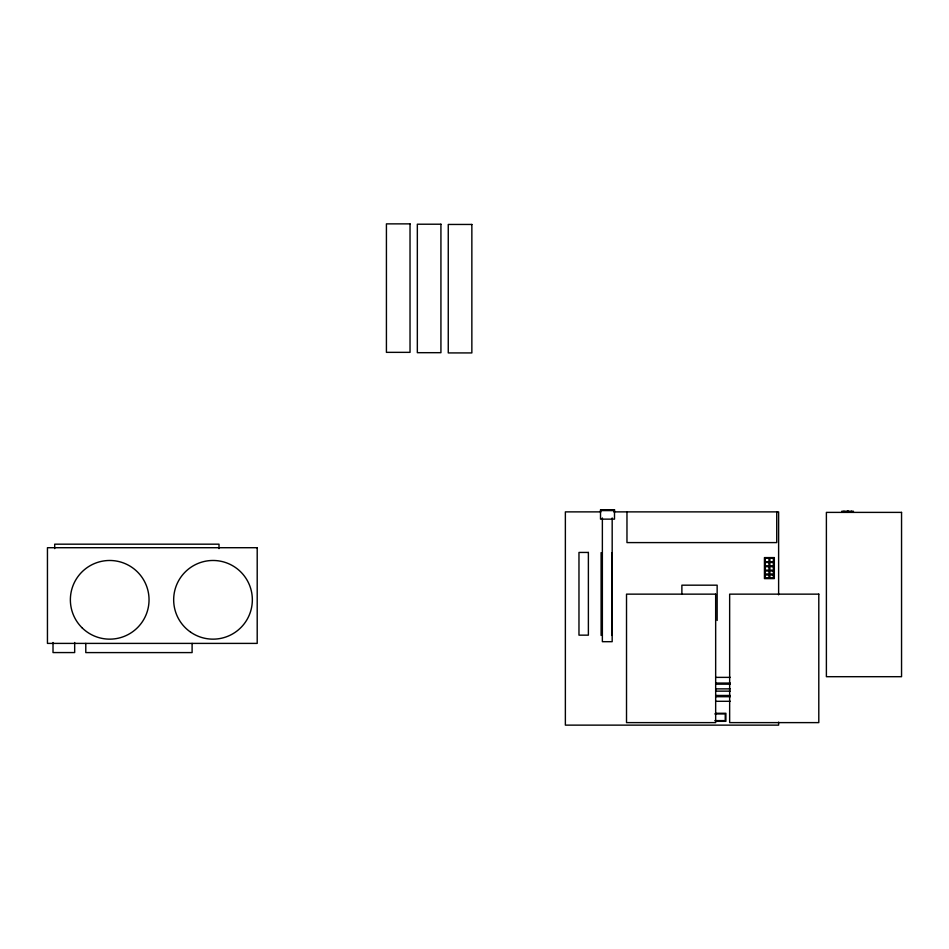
<?xml version="1.0" encoding="UTF-8"?>
<svg xmlns="http://www.w3.org/2000/svg" width="949" height="949" viewBox="0 0 949 949"><rect width="100%" height="100%" fill="white"/><g stroke="black" fill="none" stroke-linecap="round" stroke-linejoin="round"><path stroke-width="1.42" d="M600.515 510.598L614.501 510.598M600.907 511.879L565.367 511.879L565.367 725.131L778.619 725.131L778.619 722.165M613.778 511.879L778.619 511.879L778.619 594.809M715.605 677.372L730.386 677.372M715.605 683.066L730.386 683.066M715.605 684.17L730.386 684.17M715.605 688.867L730.386 688.867M715.605 691.145L730.386 691.145M715.605 695.475L730.386 695.475M715.605 696.708L730.386 696.708M715.605 701.299L730.386 701.299M715.546 713.28L725.902 713.28L725.902 721.335L715.546 721.335M714.858 713.945L725.238 713.945L725.238 720.611L714.858 720.611M853.388 512.389L853.388 511.238L841.822 511.238L841.822 512.389M851.431 511.238L851.431 512.389M848.501 511.238L848.501 512.389M847.825 511.238L847.825 512.389M847.255 511.238L847.255 512.389M843.981 511.238L843.981 512.389M776.733 511.879L776.733 542.591L626.969 542.591L626.969 511.879M717.147 620.444L717.147 585.177L681.88 585.177L681.88 593.991M612.176 517.964L612.176 641.69L602.366 641.69L602.366 517.964M611.725 552.626L611.725 635.427M601.108 552.626L601.108 635.427M219.005 548.605L219.005 544.18L54.698 544.18L54.698 548.605M192.101 643.398L192.101 652.592L85.79 652.592L85.79 643.398M74.674 642.497L74.674 652.568L53.014 652.568L53.014 642.497M410.027 223.869L386.421 223.869L386.421 352.352L410.027 352.352L410.027 223.869M440.929 224.213L417.335 224.213L417.335 352.684L440.929 352.684L440.929 224.213M471.855 224.45L448.26 224.45L448.26 352.921L471.855 352.921L471.855 224.45M614.501 509.72L600.515 509.72L600.515 519.139L614.501 519.139L614.501 509.72M901.55 512.389L826.389 512.389L826.389 676.696L901.55 676.696L901.55 512.389M257.203 547.715L47.45 547.715L47.45 643.398L257.203 643.398L257.203 547.715M588.38 552.437L578.973 552.437L578.973 635.154L588.38 635.154L588.38 552.437M774.325 557.597L764.443 557.597L764.443 578.605L774.325 578.605L774.325 557.597M768.951 558.273L765.297 558.273L765.297 561.725L768.951 561.725L768.951 558.273M773.364 558.273L769.888 558.273L769.888 561.725L773.364 561.725L773.364 558.273M768.951 562.472L765.297 562.472L765.297 565.794L768.951 565.794L768.951 562.472M773.364 562.472L769.888 562.472L769.888 565.794L773.364 565.794L773.364 562.472M768.951 566.683L765.297 566.683L765.297 570.147L768.951 570.147L768.951 566.683M773.364 566.683L769.888 566.683L769.888 570.147L773.364 570.147L773.364 566.683M768.951 571.001L765.297 571.001L765.297 573.979L768.951 573.979L768.951 571.001M773.364 571.001L769.888 571.001L769.888 573.979L773.364 573.979L773.364 571.001M768.951 574.999L765.297 574.999L765.297 577.858L768.951 577.858L768.951 574.999M773.364 574.999L769.888 574.999L769.888 577.858L773.364 577.858L773.364 574.999M715.665 594.145L626.518 594.145L626.518 722.616L715.665 722.616L715.665 594.145M818.797 594.145L729.651 594.145L729.651 722.616L818.797 722.616L818.797 594.145M82.314 628.036A39.324 39.324 0 0 0 147.842 609.436A39.324 39.324 0 0 0 98.969 561.974A39.324 39.324 0 0 0 82.314 628.036M190.571 632.117A39.324 39.324 0 0 0 252.209 603.089A39.324 39.324 0 0 0 196.253 564.228A39.324 39.324 0 0 0 190.571 632.117"/></g></svg>
